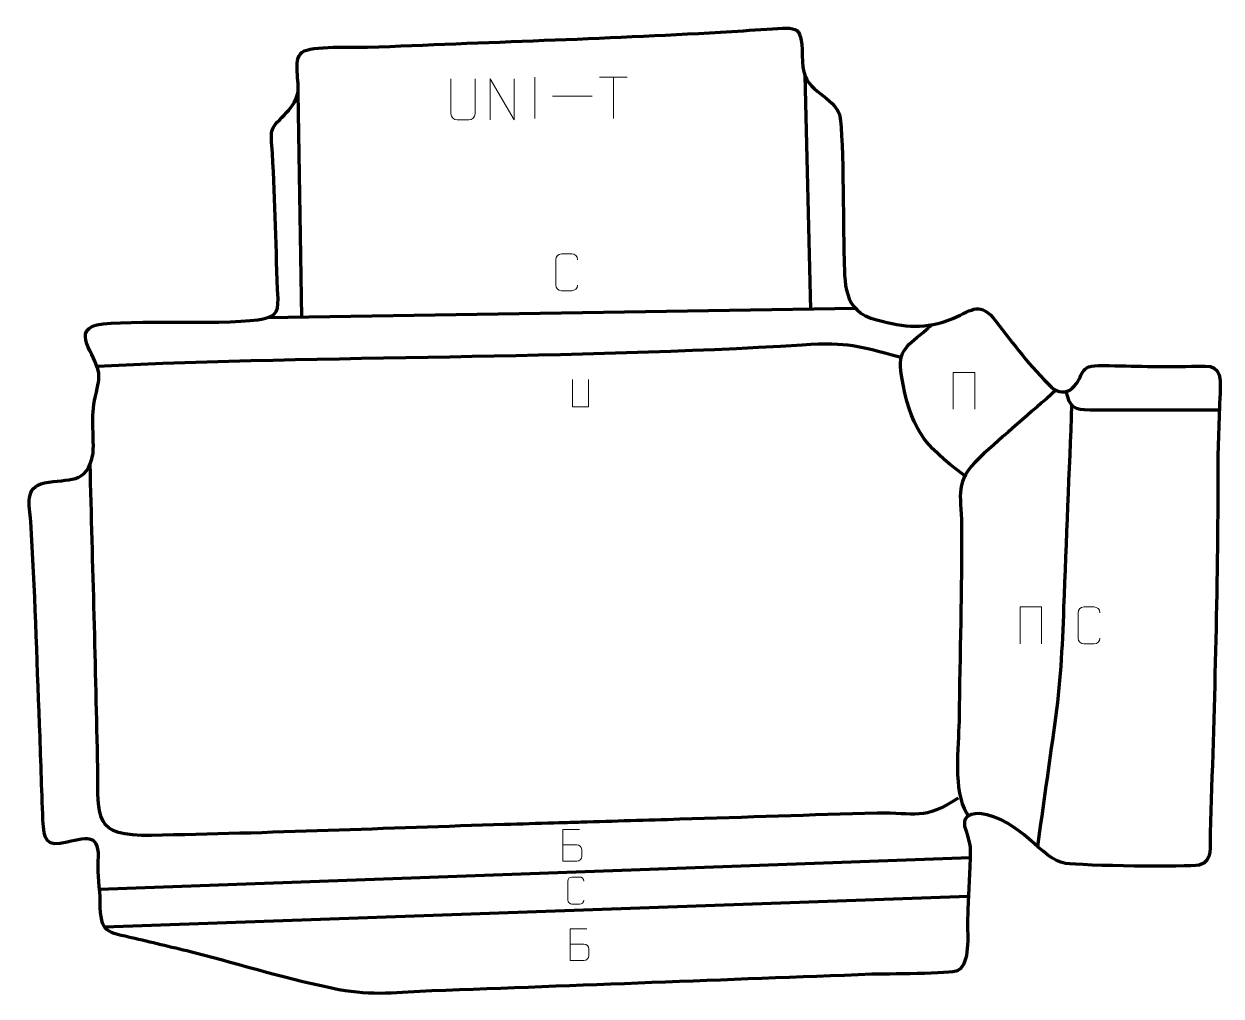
# Model space of a CAD drawing. Header units: millimetres. Extents: x -1040 to -313, y 396 to 987.
import ezdxf

# ---------------------------------------------------------------- set-up
doc = ezdxf.new("R2010")
doc.units = ezdxf.units.MM
doc.header["$MEASUREMENT"] = 0
doc.layers.add('layer 2', color=7, linetype='Continuous')
doc.layers.add('layer 3', color=7, linetype='Continuous')

msp = doc.modelspace()

# ---------------------------------------------------------------- linework, layer by layer
at = {"layer": 'layer 2', "color": 250, "lineweight": 9}
for points, knots in [([(-766.2542, 953.3194), (-766.2546, 947.7799), (-766.1588, 937.5781), (-766.1584, 932.0377), (-766.1584, 932.0377), (-766.2982, 929.7982), (-767.9754, 928.372), (-770.1231, 928.3615), (-770.1231, 928.3615), (-772.455, 928.3619), (-774.7869, 928.3619), (-777.1184, 928.3615), (-777.1184, 928.3615), (-779.0434, 928.26), (-781.0155, 930.0765), (-781.0043, 932.021), (-781.0043, 932.021), (-781.004, 937.5829), (-780.9086, 947.7583), (-780.909, 953.3194)], [0, 0, 0, 0, 0.16666667, 0.16666667, 0.16666667, 0.16666667, 0.33333333, 0.33333333, 0.33333333, 0.33333333, 0.5, 0.5, 0.5, 0.5, 0.66666667, 0.66666667, 0.66666667, 0.66666667, 1, 1, 1, 1]), ([(-757.1432, 928.3657), (-757.1432, 928.3657), (-757.1432, 953.3192), (-757.1432, 953.3192), (-757.1432, 953.3192), (-757.1432, 953.3192), (-742.4884, 928.3657), (-742.4884, 928.3657), (-742.4884, 928.3657), (-742.4884, 928.3657), (-742.4884, 953.3192), (-742.4884, 953.3192)], [0, 0, 0, 0, 0.25, 0.25, 0.25, 0.25, 0.5, 0.5, 0.5, 0.5, 1, 1, 1, 1]), ([(-704.0218, 827.97), (-704.147, 825.889), (-705.6492, 824.5638), (-707.5729, 824.5541), (-707.5729, 824.5541), (-709.6615, 824.5544), (-711.7501, 824.5544), (-713.8384, 824.5541), (-713.8384, 824.5541), (-715.5626, 824.4597), (-717.329, 826.1476), (-717.319, 827.9544), (-717.319, 827.9544), (-717.3186, 833.1226), (-717.3186, 838.2903), (-717.319, 843.4577), (-717.319, 843.4577), (-717.3152, 845.3728), (-715.7507, 846.9127), (-713.8228, 846.9006), (-713.8228, 846.9006), (-711.7398, 846.9006), (-709.6563, 846.9006), (-707.5729, 846.9006), (-707.5729, 846.9006), (-705.8294, 846.9324), (-704.0457, 845.5965), (-704.0218, 843.4131)], [0, 0, 0, 0, 0.125, 0.125, 0.125, 0.125, 0.25, 0.25, 0.25, 0.25, 0.375, 0.375, 0.375, 0.375, 0.5, 0.5, 0.5, 0.5, 0.625, 0.625, 0.625, 0.625, 0.75, 0.75, 0.75, 0.75, 1, 1, 1, 1]), ([(-475.9295, 752.5839), (-475.9295, 752.5839), (-475.9295, 774.9342), (-475.9295, 774.9342), (-475.9295, 774.9342), (-475.9295, 774.9342), (-462.8112, 774.9342), (-462.8112, 774.9342), (-462.8112, 774.9342), (-462.8112, 774.9342), (-462.8112, 752.5839), (-462.8112, 752.5839)], [0, 0, 0, 0, 0.25, 0.25, 0.25, 0.25, 0.5, 0.5, 0.5, 0.5, 1, 1, 1, 1]), ([(-697.3256, 770.6592), (-697.3256, 770.6592), (-697.3256, 754.0365), (-697.3256, 754.0365), (-697.3256, 754.0365), (-697.3256, 754.0365), (-707.0821, 754.0365), (-707.0821, 754.0365), (-707.0821, 754.0365), (-707.0821, 754.0365), (-707.0821, 770.6592), (-707.0821, 770.6592)], [0, 0, 0, 0, 0.25, 0.25, 0.25, 0.25, 0.5, 0.5, 0.5, 0.5, 1, 1, 1, 1]), ([(-435.3097, 610.1018), (-435.3097, 610.1018), (-435.3097, 632.4521), (-435.3097, 632.4521), (-435.3097, 632.4521), (-435.3097, 632.4521), (-422.1914, 632.4521), (-422.1914, 632.4521), (-422.1914, 632.4521), (-422.1914, 632.4521), (-422.1914, 610.1018), (-422.1914, 610.1018)], [0, 0, 0, 0, 0.25, 0.25, 0.25, 0.25, 0.5, 0.5, 0.5, 0.5, 1, 1, 1, 1]), ([(-386.7286, 613.5215), (-386.8538, 611.4405), (-388.356, 610.1153), (-390.2797, 610.1056), (-390.2797, 610.1056), (-392.3683, 610.1059), (-394.4569, 610.1059), (-396.5452, 610.1056), (-396.5452, 610.1056), (-398.2694, 610.0112), (-400.0358, 611.6991), (-400.0258, 613.5059), (-400.0258, 613.5059), (-400.0254, 618.6741), (-400.0254, 623.8418), (-400.0258, 629.0092), (-400.0258, 629.0092), (-400.022, 630.9243), (-398.4575, 632.4642), (-396.5296, 632.4521), (-396.5296, 632.4521), (-394.4466, 632.4521), (-392.3631, 632.4521), (-390.2797, 632.4521), (-390.2797, 632.4521), (-388.5362, 632.4839), (-386.7525, 631.148), (-386.7286, 628.9646)], [0, 0, 0, 0, 0.125, 0.125, 0.125, 0.125, 0.25, 0.25, 0.25, 0.25, 0.375, 0.375, 0.375, 0.375, 0.5, 0.5, 0.5, 0.5, 0.625, 0.625, 0.625, 0.625, 0.75, 0.75, 0.75, 0.75, 1, 1, 1, 1]), ([(-712.94, 488.0855), (-710.1358, 488.0858), (-707.3313, 488.0858), (-704.5264, 488.0855), (-704.5264, 488.0855), (-703.004, 488.0722), (-701.5215, 486.7342), (-701.5215, 485.1546), (-701.5215, 485.1546), (-701.5218, 484.2848), (-701.5218, 481.9347), (-701.5215, 481.0646), (-701.5215, 481.0646), (-701.5079, 479.6327), (-702.6964, 478.0807), (-704.4856, 478.0937), (-704.4856, 478.0937), (-707.2907, 478.094), (-710.0955, 478.094), (-712.9001, 478.0937), (-712.9001, 478.0937), (-712.9001, 484.5045), (-712.9001, 490.915), (-712.9001, 497.3252), (-712.9001, 497.3252), (-711.0706, 497.3252), (-704.6416, 497.3252), (-702.8119, 497.3252)], [0, 0, 0, 0, 0.125, 0.125, 0.125, 0.125, 0.25, 0.25, 0.25, 0.25, 0.375, 0.375, 0.375, 0.375, 0.5, 0.5, 0.5, 0.5, 0.625, 0.625, 0.625, 0.625, 0.75, 0.75, 0.75, 0.75, 1, 1, 1, 1]), ([(-700.2056, 454.467), (-700.298, 452.9308), (-701.407, 451.9524), (-702.8272, 451.9453), (-702.8272, 451.9453), (-704.3691, 451.9455), (-705.911, 451.9455), (-707.4526, 451.9453), (-707.4526, 451.9453), (-708.7255, 451.8756), (-710.0295, 453.1217), (-710.0221, 454.4555), (-710.0221, 454.4555), (-710.0218, 458.2708), (-710.0218, 462.0859), (-710.0221, 465.9007), (-710.0221, 465.9007), (-710.0193, 467.3145), (-708.8643, 468.4513), (-707.4411, 468.4424), (-707.4411, 468.4424), (-705.9033, 468.4424), (-704.3653, 468.4424), (-702.8272, 468.4424), (-702.8272, 468.4424), (-701.54, 468.4658), (-700.2232, 467.4796), (-700.2056, 465.8678)], [0, 0, 0, 0, 0.125, 0.125, 0.125, 0.125, 0.25, 0.25, 0.25, 0.25, 0.375, 0.375, 0.375, 0.375, 0.5, 0.5, 0.5, 0.5, 0.625, 0.625, 0.625, 0.625, 0.75, 0.75, 0.75, 0.75, 1, 1, 1, 1]), ([(-708.5886, 427.7371), (-705.7844, 427.7374), (-702.9799, 427.7374), (-700.175, 427.7371), (-700.175, 427.7371), (-698.6526, 427.7238), (-697.1701, 426.3858), (-697.1701, 424.8062), (-697.1701, 424.8062), (-697.1704, 423.9364), (-697.1704, 421.5863), (-697.1701, 420.7162), (-697.1701, 420.7162), (-697.1565, 419.2843), (-698.345, 417.7323), (-700.1342, 417.7453), (-700.1342, 417.7453), (-702.9393, 417.7456), (-705.7441, 417.7456), (-708.5487, 417.7453), (-708.5487, 417.7453), (-708.5487, 424.1561), (-708.5487, 430.5666), (-708.5487, 436.9768), (-708.5487, 436.9768), (-706.7192, 436.9768), (-700.2902, 436.9768), (-698.4605, 436.9768)], [0, 0, 0, 0, 0.125, 0.125, 0.125, 0.125, 0.25, 0.25, 0.25, 0.25, 0.375, 0.375, 0.375, 0.375, 0.5, 0.5, 0.5, 0.5, 0.625, 0.625, 0.625, 0.625, 0.75, 0.75, 0.75, 0.75, 1, 1, 1, 1])]:
    msp.add_open_spline(points, degree=3, knots=knots, dxfattribs=at)
for points in [[(-729.9942, 954.1961), (-729.9942, 954.1961), (-729.9942, 929.222), (-729.9942, 929.222)], [(-690.8035, 954.1623), (-690.8035, 954.1623), (-673.8163, 954.1623), (-673.8163, 954.1623)], [(-682.3097, 929.2323), (-682.3097, 929.2323), (-682.3097, 954.1858), (-682.3097, 954.1858)], [(-719.2248, 942.7927), (-719.2248, 942.7927), (-695.2468, 942.7927), (-695.2468, 942.7927)]]:
    msp.add_open_spline(points, degree=3, dxfattribs=at)
at = {"layer": 'layer 2', "color": 142, "lineweight": 158}
for points in [[(-565.9688, 955.2263), (-565.9688, 955.2263), (-562.5599, 813.2444), (-562.5599, 813.2444)], [(-873.911, 944.7277), (-873.911, 944.7277), (-871.7728, 808.3948), (-871.7728, 808.3948)], [(-535.1107, 813.675), (-535.1107, 813.675), (-892.7823, 808.0653), (-892.7823, 808.0653)], [(-465.5183, 480.0498), (-465.5183, 480.0498), (-994.3539, 460.8361), (-994.3539, 460.8361)], [(-466.6365, 456.6113), (-466.6365, 456.6113), (-991.3132, 438.0877), (-991.3132, 438.0877)]]:
    msp.add_open_spline(points, degree=3, dxfattribs=at)
for points, knots in [([(-468.7565, 712.2013), (-494.4416, 730.8589), (-502.1465, 741.8976), (-507.3367, 773.13), (-507.3367, 773.13), (-510.0108, 789.2213), (-503.2533, 790.987), (-492.17, 800.9722), (-492.17, 800.9722), (-491.1154, 801.9223), (-490.0716, 802.8818), (-489.0272, 803.8431)], [0, 0, 0, 0, 0.25, 0.25, 0.25, 0.25, 0.5, 0.5, 0.5, 0.5, 1, 1, 1, 1]), ([(-507.4294, 783.9765), (-534.8899, 791.0109), (-538.2466, 793.3193), (-567.5473, 791.5093), (-567.5473, 791.5093), (-709.1379, 782.7625), (-853.9062, 785.3084), (-995.9123, 778.6086)], [0, 0, 0, 0, 0.33333333, 0.33333333, 0.33333333, 0.33333333, 1, 1, 1, 1]), ([(-413.517, 764.0831), (-428.8498, 750.4686), (-445.0186, 736.901), (-460.009, 723.0471), (-460.009, 723.0471), (-475.6676, 707.7231), (-470.9068, 702.031), (-470.8187, 681.9022), (-470.8187, 681.9022), (-470.6484, 642.9819), (-471.8638, 603.5098), (-472.3093, 564.5063), (-472.3093, 564.5063), (-472.3093, 564.5063), (-472.3265, 563.0036), (-472.3265, 563.0036), (-472.3265, 563.0036), (-472.7264, 547.9563), (-475.951, 520.2635), (-467.9097, 507.5263), (-467.9097, 507.5263), (-467.5053, 506.8857), (-467.0888, 506.2544), (-466.6712, 505.6224)], [0, 0, 0, 0, 0.14285714, 0.14285714, 0.14285714, 0.14285714, 0.28571429, 0.28571429, 0.28571429, 0.28571429, 0.42857143, 0.42857143, 0.42857143, 0.42857143, 0.57142857, 0.57142857, 0.57142857, 0.57142857, 0.71428571, 0.71428571, 0.71428571, 0.71428571, 1, 1, 1, 1]), ([(-314.232, 751.9106), (-340.3372, 752.0183), (-366.5452, 751.7967), (-392.6259, 752.0146), (-392.6259, 752.0146), (-402.6849, 752.0987), (-404.8886, 753.7856), (-407.1886, 763.2948)], [0, 0, 0, 0, 0.33333333, 0.33333333, 0.33333333, 0.33333333, 1, 1, 1, 1]), ([(-403.9637, 755.2377), (-405.4525, 715.2346), (-407.3371, 672.292), (-408.7976, 632.2879), (-408.7976, 632.2879), (-409.7199, 607.0271), (-410.7933, 585.9196), (-414.3681, 560.7567), (-414.3681, 560.7567), (-417.8605, 536.1732), (-421.26, 511.5761), (-424.709, 486.9864)], [0, 0, 0, 0, 0.25, 0.25, 0.25, 0.25, 0.5, 0.5, 0.5, 0.5, 1, 1, 1, 1]), ([(-472.8588, 516.4207), (-493.4638, 502.4644), (-499.0958, 507.7072), (-521.9957, 507.1599), (-521.9957, 507.1599), (-561.9204, 506.2059), (-602.0647, 504.7002), (-642.0111, 503.4978), (-642.0111, 503.4978), (-661.9759, 502.8968), (-681.9407, 502.2959), (-701.9055, 501.6949), (-701.9055, 501.6949), (-706.3975, 501.5597), (-710.8896, 501.4245), (-715.3817, 501.2892), (-715.3817, 501.2892), (-715.3817, 501.2892), (-718.3764, 501.1991), (-718.3764, 501.1991), (-718.3764, 501.1991), (-728.3588, 500.8986), (-738.3412, 500.5982), (-748.3236, 500.2977), (-748.3236, 500.2977), (-819.6994, 498.1333), (-891.3875, 495.0231), (-962.7424, 493.7139), (-962.7424, 493.7139), (-998.3569, 493.0604), (-994.9284, 503.6199), (-995.4936, 534.8009), (-995.4936, 534.8009), (-996.6081, 596.297), (-998.5478, 657.772), (-1000.0619, 719.2586)], [0, 0, 0, 0, 0.1, 0.1, 0.1, 0.1, 0.2, 0.2, 0.2, 0.2, 0.3, 0.3, 0.3, 0.3, 0.4, 0.4, 0.4, 0.4, 0.5, 0.5, 0.5, 0.5, 0.6, 0.6, 0.6, 0.6, 0.7, 0.7, 0.7, 0.7, 0.8, 0.8, 0.8, 0.8, 1, 1, 1, 1])]:
    msp.add_open_spline(points, degree=3, knots=knots, dxfattribs=at)
at = {"layer": 'layer 3', "color": 242, "lineweight": 158}
msp.add_open_spline([(-617.277, 981.5731), (-688.5434, 977.5666), (-760.162, 975.4562), (-831.5236, 972.429), (-831.5236, 972.429), (-839.1175, 972.356), (-866.4688, 973.4574), (-871.2946, 969.4883), (-871.2946, 969.4883), (-877.4459, 964.4291), (-872.3131, 951.0986), (-874.0838, 943.9876), (-874.0838, 943.9876), (-875.3549, 938.8832), (-878.5268, 935.2131), (-882.0192, 931.4671), (-882.0192, 931.4671), (-891.7657, 921.5737), (-890.2408, 922.4401), (-889.3653, 907.9653), (-889.3653, 907.9653), (-887.6658, 878.7585), (-887.2404, 849.18), (-885.9715, 819.8553), (-885.9715, 819.8553), (-885.5584, 810.3092), (-888.6846, 808.4172), (-898.2007, 806.9456), (-898.2007, 806.9456), (-920.7809, 803.4536), (-988.1023, 807.7826), (-998.615, 802.9659), (-998.615, 802.9659), (-1005.4703, 799.8249), (-1002.9144, 793.7456), (-1000.2133, 788.0657), (-1000.2133, 788.0657), (-993.9309, 774.8547), (-993.35, 774.8065), (-996.9055, 760.4833), (-996.9055, 760.4833), (-999.8891, 746.4567), (-997.6359, 738.9333), (-998.2415, 725.8289), (-998.2415, 725.8289), (-1001.9536, 705.9076), (-1013.2195, 711.0288), (-1027.8245, 707.8102), (-1027.8245, 707.8102), (-1040.2906, 705.063), (-1036.8082, 694.5549), (-1036.165, 684.4618), (-1036.165, 684.4618), (-1033.5548, 643.4993), (-1032.4915, 602.0186), (-1030.7846, 560.9792), (-1030.7846, 560.9792), (-1029.9949, 541.6809), (-1029.6021, 522.3373), (-1028.7352, 503.0548), (-1028.7352, 503.0548), (-1028.1293, 490.9572), (-1027.0728, 486.3154), (-1013.9787, 489.6113), (-1013.9787, 489.6113), (-1000.8745, 492.8177), (-994.0175, 494.3156), (-995.1415, 478.0611), (-995.1415, 478.0611), (-995.6256, 469.2822), (-994.0612, 462.1538), (-993.9774, 453.2536), (-993.9774, 453.2536), (-993.7961, 433.9975), (-990.2092, 435.2013), (-972.9482, 431.1013), (-972.9482, 431.1013), (-960.8053, 428.217), (-948.9281, 425.4393), (-936.8139, 422.3797), (-936.8139, 422.3797), (-908.0597, 415.0126), (-877.9098, 405.5704), (-848.9458, 400.0255), (-848.9458, 400.0255), (-828.688, 396.1474), (-812.6043, 398.2997), (-792.4564, 399.2314), (-792.4564, 399.2314), (-703.4035, 402.6057), (-614.3507, 405.9833), (-525.2978, 409.3594), (-525.2978, 409.3594), (-517.3963, 409.5701), (-476.9858, 409.5056), (-472.996, 411.6749), (-472.996, 411.6749), (-465.4614, 415.7717), (-467.3147, 433.5014), (-467.1727, 441.1481), (-467.1727, 441.1481), (-466.9339, 452.9727), (-466.2374, 464.0956), (-465.6906, 475.8312), (-465.6906, 475.8312), (-465.2459, 485.3736), (-465.2477, 487.9065), (-468.2756, 496.8174), (-468.2756, 496.8174), (-470.8331, 504.344), (-467.5019, 506.835), (-459.8671, 506.9836), (-459.8671, 506.9836), (-434.0657, 503.758), (-422.8653, 478.935), (-407.7119, 476.75), (-407.7119, 476.75), (-397.1079, 475.221), (-333.42, 474.2725), (-326.5388, 475.7164), (-326.5388, 475.7164), (-317.7495, 477.9625), (-320.0869, 487.4493), (-319.8325, 495.0219), (-319.8325, 495.0219), (-317.3803, 568.0058), (-315.0774, 643.5327), (-315.1386, 716.7392), (-315.1386, 716.7392), (-315.1522, 733.049), (-314.2947, 749.0137), (-313.7124, 765.3095), (-313.7124, 765.3095), (-313.1979, 779.7096), (-317.9697, 779.0879), (-331.1342, 778.6813), (-331.1342, 778.6813), (-349.3829, 778.1797), (-366.3174, 778.7746), (-384.4664, 779.17), (-384.4664, 779.17), (-401.3419, 779.5377), (-395.3017, 773.0284), (-403.5599, 765.3198), (-403.5599, 765.3198), (-407.2883, 761.8397), (-412.5871, 762.5497), (-416.1639, 765.9648), (-416.1639, 765.9648), (-429.1143, 778.6044), (-439.1352, 791.6581), (-449.8993, 806.074), (-449.8993, 806.074), (-459.7792, 818.1681), (-463.1606, 813.3771), (-476.1581, 807.5807), (-476.1581, 807.5807), (-492.999, 800.9444), (-505.0544, 802.2999), (-522.2437, 806.778), (-522.2437, 806.778), (-543.565, 812.3326), (-541.5681, 828.7691), (-542.2121, 847.2938), (-542.2121, 847.2938), (-542.6762, 860.6418), (-542.5365, 926.9946), (-545.1387, 932.2875), (-545.1387, 932.2875), (-551.3451, 944.911), (-567.1928, 945.1829), (-567.4837, 963.5405), (-567.4837, 963.5405), (-567.8489, 986.5877), (-568.9183, 984.5109), (-589.1312, 983.3804), (-589.1312, 983.3804), (-598.5239, 982.8551), (-607.8932, 982.1328), (-617.277, 981.5731)], degree=3, knots=[0, 0, 0, 0, 0.02173913, 0.02173913, 0.02173913, 0.02173913, 0.04347826, 0.04347826, 0.04347826, 0.04347826, 0.06521739, 0.06521739, 0.06521739, 0.06521739, 0.08695652, 0.08695652, 0.08695652, 0.08695652, 0.10869565, 0.10869565, 0.10869565, 0.10869565, 0.13043478, 0.13043478, 0.13043478, 0.13043478, 0.15217391, 0.15217391, 0.15217391, 0.15217391, 0.17391304, 0.17391304, 0.17391304, 0.17391304, 0.19565217, 0.19565217, 0.19565217, 0.19565217, 0.2173913, 0.2173913, 0.2173913, 0.2173913, 0.23913043, 0.23913043, 0.23913043, 0.23913043, 0.26086957, 0.26086957, 0.26086957, 0.26086957, 0.2826087, 0.2826087, 0.2826087, 0.2826087, 0.30434783, 0.30434783, 0.30434783, 0.30434783, 0.32608696, 0.32608696, 0.32608696, 0.32608696, 0.34782609, 0.34782609, 0.34782609, 0.34782609, 0.36956522, 0.36956522, 0.36956522, 0.36956522, 0.39130435, 0.39130435, 0.39130435, 0.39130435, 0.41304348, 0.41304348, 0.41304348, 0.41304348, 0.43478261, 0.43478261, 0.43478261, 0.43478261, 0.45652174, 0.45652174, 0.45652174, 0.45652174, 0.47826087, 0.47826087, 0.47826087, 0.47826087, 0.5, 0.5, 0.5, 0.5, 0.52173913, 0.52173913, 0.52173913, 0.52173913, 0.54347826, 0.54347826, 0.54347826, 0.54347826, 0.56521739, 0.56521739, 0.56521739, 0.56521739, 0.58695652, 0.58695652, 0.58695652, 0.58695652, 0.60869565, 0.60869565, 0.60869565, 0.60869565, 0.63043478, 0.63043478, 0.63043478, 0.63043478, 0.65217391, 0.65217391, 0.65217391, 0.65217391, 0.67391304, 0.67391304, 0.67391304, 0.67391304, 0.69565217, 0.69565217, 0.69565217, 0.69565217, 0.7173913, 0.7173913, 0.7173913, 0.7173913, 0.73913043, 0.73913043, 0.73913043, 0.73913043, 0.76086957, 0.76086957, 0.76086957, 0.76086957, 0.7826087, 0.7826087, 0.7826087, 0.7826087, 0.80434783, 0.80434783, 0.80434783, 0.80434783, 0.82608696, 0.82608696, 0.82608696, 0.82608696, 0.84782609, 0.84782609, 0.84782609, 0.84782609, 0.86956522, 0.86956522, 0.86956522, 0.86956522, 0.89130435, 0.89130435, 0.89130435, 0.89130435, 0.91304348, 0.91304348, 0.91304348, 0.91304348, 0.93478261, 0.93478261, 0.93478261, 0.93478261, 0.95652174, 0.95652174, 0.95652174, 0.95652174, 1, 1, 1, 1], dxfattribs=at)

doc.saveas('drawing.dxf')
